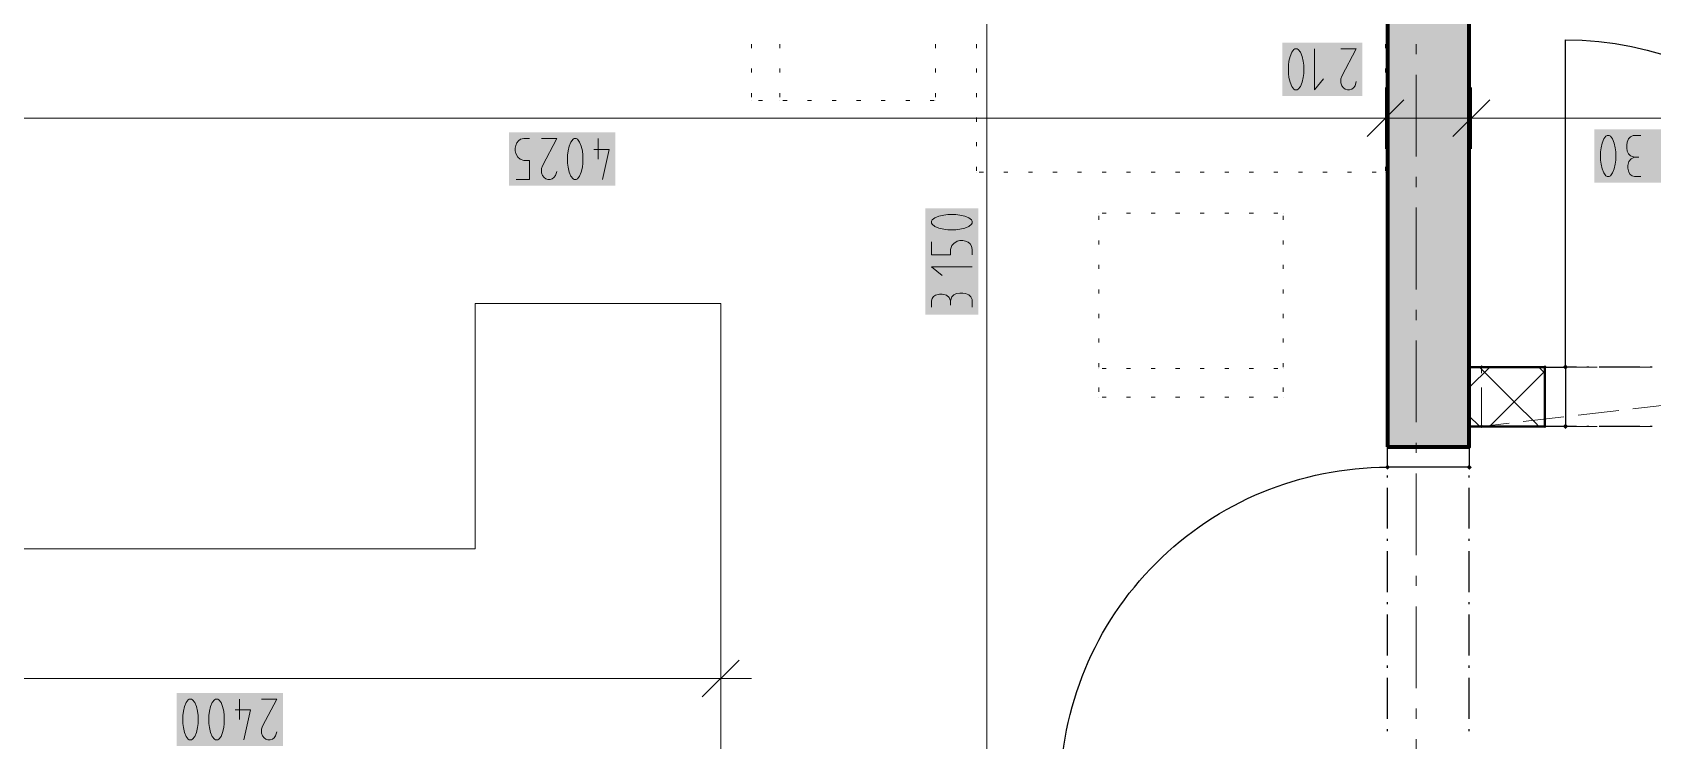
# Model space of a CAD drawing. Header units: millimetres. Extents: x 0 to 594, y 0 to 420.
# Drawn here: x 99.27 to 139.31, y 293.25 to 310.75 of the extents above; entities that cross this region are included whole.
import ezdxf

# ---------------------------------------------------------------- set-up
doc = ezdxf.new("R2010")
doc.units = ezdxf.units.MM
doc.header["$LTSCALE"] = 8
for name, color, linetype in [('PDF_Dvere', 7, 'Continuous'), ('PDF_Koty delkove', 7, 'Continuous'), ('PDF_Kuchyne', 7, 'Continuous'), ('PDF_Nabytek', 7, 'Continuous'), ('PDF_Osy hlavni', 7, 'Continuous'), ('PDF_Preklady', 7, 'Continuous'), ('PDF_Pricky zdene', 7, 'Continuous'), ('PDF_Steny obvodove nosne', 7, 'Continuous')]:
    doc.layers.add(name, color=color, linetype=linetype)

msp = doc.modelspace()

# ---------------------------------------------------------------- linework, layer by layer
at = {"layer": 'PDF_Dvere', "lineweight": 25}
for points in [[(137.434, 302.481), (137.159, 302.481), (137.159, 310.569, -0.414213), (145.246, 302.481), (144.258, 302.481)], [(132.761, 291.965), (132.761, 291.917), (124.673, 291.917, -0.414214), (132.761, 300.004)]]:
    msp.add_lwpolyline(points, format="xyb", dxfattribs=at)
for points in [[(137.159, 301.015), (136.653, 301.015), (136.653, 302.481), (137.159, 302.481)], [(134.783, 300.51), (134.783, 300.004), (132.761, 300.004), (132.761, 300.51)]]:
    msp.add_lwpolyline(points, close=True, dxfattribs=at)
for points in [[(137.737, 302.481), (137.686, 302.481)], [(139.001, 302.481), (137.99, 302.481)], [(139.304, 302.481), (139.253, 302.481)], [(137.434, 301.015), (137.159, 301.015)], [(137.737, 301.015), (137.686, 301.015)], [(139.001, 301.015), (137.99, 301.015)], [(139.304, 301.015), (139.253, 301.015)], [(132.761, 299.749), (132.761, 299.8)], [(132.761, 298.486), (132.761, 299.497)], [(134.783, 299.749), (134.783, 299.8)], [(134.783, 298.486), (134.783, 299.497)], [(132.761, 298.182), (132.761, 298.233)], [(132.761, 296.919), (132.761, 297.93)], [(134.783, 298.182), (134.783, 298.233)], [(134.783, 296.919), (134.783, 297.93)], [(132.761, 296.615), (132.761, 296.666)], [(132.761, 295.352), (132.761, 296.363)], [(134.783, 296.615), (134.783, 296.666)], [(134.783, 295.352), (134.783, 296.363)], [(132.761, 295.048), (132.761, 295.099)], [(134.783, 295.048), (134.783, 295.099)], [(132.761, 293.785), (132.761, 294.796)], [(134.783, 293.785), (134.783, 294.796)], [(132.761, 293.481), (132.761, 293.532)], [(134.783, 293.481), (134.783, 293.532)]]:
    msp.add_lwpolyline(points, dxfattribs=at)
at = {"layer": 'PDF_Dvere', "lineweight": 25, "transparency": 33554559}
for points in [[(137.222, 302.481), (137.159, 302.418), (137.159, 302.545), (137.095, 302.481)], [(137.222, 301.015), (137.159, 300.952), (137.159, 301.079), (137.095, 301.015)], [(132.761, 299.941), (132.698, 300.004), (132.824, 300.004), (132.761, 300.068)], [(134.783, 299.941), (134.72, 300.004), (134.846, 300.004), (134.783, 300.068)]]:
    msp.add_solid(points, dxfattribs=at)
at = {"layer": 'PDF_Koty delkove', "lineweight": 18}
for points in [[(122.862, 322.549), (122.862, 290.704), (122.862, 289.238), (122.862, 264.823), (122.862, 263.963), (122.862, 261.537), (122.862, 260.021), (122.862, 237.122), (122.862, 236.01), (122.862, 221.301)], [(130.96, 310.346), (130.96, 309.335), (131.176, 309.604)], [(131.608, 310.346), (131.987, 310.346), (131.635, 309.672), (131.608, 309.604), (131.608, 309.503), (131.635, 309.436), (131.676, 309.386), (131.716, 309.351), (131.77, 309.335), (131.824, 309.335), (131.878, 309.351), (131.919, 309.386), (131.959, 309.436), (131.987, 309.536)], [(132.71, 309.392), (132.71, 308.633), (132.71, 307.875)], [(134.833, 309.392), (134.833, 308.633), (134.833, 307.875)], [(133.165, 309.088), (132.255, 308.178)], [(135.288, 309.088), (134.378, 308.178)], [(72.811, 308.633), (73.569, 308.633), (88.278, 308.633), (92.019, 308.633), (132.71, 308.633), (134.833, 308.633), (139.598, 308.633), (141.203, 308.633), (149.179, 308.633), (152.69, 308.633), (162.433, 308.633), (163.191, 308.633)], [(111.23, 307.117), (111.554, 307.117), (111.554, 307.588), (111.419, 307.588), (111.325, 307.622), (111.271, 307.673), (111.217, 307.757), (111.203, 307.824), (111.203, 307.891), (111.217, 307.959), (111.244, 308.026), (111.284, 308.076), (111.338, 308.111), (111.419, 308.128), (111.554, 308.128)], [(111.851, 308.128), (112.23, 308.128), (111.878, 307.454), (111.851, 307.386), (111.851, 307.285), (111.878, 307.218), (111.919, 307.167), (111.959, 307.133), (112.013, 307.117), (112.067, 307.117), (112.121, 307.133), (112.162, 307.167), (112.202, 307.218), (112.23, 307.318)], [(112.661, 307.117), (112.715, 307.117), (112.742, 307.133), (112.796, 307.201), (112.836, 307.302), (112.864, 307.42), (112.878, 307.52), (112.878, 307.722), (112.864, 307.824), (112.836, 307.942), (112.796, 308.043), (112.742, 308.111), (112.715, 308.128), (112.661, 308.128), (112.634, 308.111), (112.58, 308.043), (112.54, 307.942), (112.513, 307.824), (112.499, 307.722)], [(113.255, 308.128), (113.255, 307.622)], [(138.025, 307.799), (138.025, 307.597), (138.039, 307.497), (138.065, 307.379), (138.106, 307.278), (138.159, 307.21), (138.187, 307.194), (138.24, 307.194), (138.268, 307.21), (138.321, 307.278), (138.362, 307.379), (138.389, 307.497), (138.403, 307.597), (138.403, 307.799), (138.389, 307.9), (138.362, 308.019), (138.321, 308.12), (138.268, 308.187), (138.24, 308.205), (138.187, 308.205), (138.159, 308.187), (138.106, 308.12), (138.065, 308.019)], [(138.065, 308.019), (138.039, 307.9), (138.025, 307.799)], [(139.024, 308.205), (138.835, 308.205), (138.768, 308.17), (138.713, 308.12), (138.687, 308.036), (138.673, 307.968), (138.673, 307.9), (138.687, 307.816), (138.713, 307.75), (138.768, 307.699), (138.862, 307.665)], [(112.499, 307.722), (112.499, 307.52), (112.513, 307.42), (112.54, 307.302), (112.58, 307.201), (112.634, 307.133), (112.661, 307.117)], [(113.147, 307.858), (113.526, 307.858), (113.363, 307.117)], [(139.024, 307.194), (138.862, 307.194), (138.807, 307.21), (138.754, 307.244), (138.726, 307.295), (138.7, 307.395), (138.7, 307.463), (138.726, 307.564), (138.781, 307.631), (138.862, 307.665), (138.969, 307.665)], [(122.095, 306.253), (121.893, 306.253), (121.793, 306.239), (121.675, 306.212), (121.574, 306.172), (121.506, 306.118), (121.49, 306.091), (121.49, 306.037), (121.506, 306.01), (121.574, 305.956), (121.675, 305.916), (121.793, 305.888), (121.893, 305.875)], [(121.893, 305.875), (122.095, 305.875), (122.196, 305.888), (122.315, 305.916), (122.416, 305.956), (122.483, 306.01), (122.501, 306.037), (122.501, 306.091), (122.483, 306.118), (122.416, 306.172), (122.315, 306.212), (122.196, 306.239), (122.095, 306.253)], [(121.49, 305.578), (121.49, 305.254), (121.961, 305.254), (121.961, 305.389), (121.995, 305.483), (122.046, 305.538), (122.13, 305.591), (122.196, 305.605), (122.264, 305.605), (122.332, 305.591), (122.399, 305.564), (122.449, 305.524), (122.483, 305.47), (122.501, 305.389), (122.501, 305.254)], [(122.501, 304.957), (121.49, 304.957), (121.759, 304.741)], [(122.501, 303.958), (122.501, 304.147), (122.466, 304.214), (122.416, 304.268), (122.332, 304.295), (122.264, 304.309), (122.196, 304.309), (122.112, 304.295), (122.046, 304.268), (121.995, 304.214), (121.961, 304.12)], [(121.49, 303.958), (121.49, 304.12), (121.506, 304.174), (121.54, 304.228), (121.591, 304.255), (121.691, 304.282), (121.759, 304.282), (121.86, 304.255), (121.927, 304.201), (121.961, 304.12), (121.961, 304.012)], [(116.282, 295.538), (116.282, 294.78), (116.282, 294.021)], [(116.737, 295.235), (115.827, 294.325)], [(116.282, 294.78), (105.382, 294.78), (92.019, 294.78)], [(116.282, 294.78), (117.04, 294.78)], [(102.989, 293.869), (102.989, 293.667), (103.003, 293.567), (103.03, 293.448), (103.07, 293.347), (103.124, 293.279), (103.151, 293.263), (103.205, 293.263), (103.232, 293.279), (103.286, 293.347), (103.326, 293.448), (103.354, 293.567), (103.367, 293.667), (103.367, 293.869), (103.354, 293.97), (103.326, 294.088), (103.286, 294.189), (103.232, 294.257), (103.205, 294.274), (103.151, 294.274), (103.124, 294.257), (103.07, 294.189), (103.03, 294.088), (103.003, 293.97), (102.989, 293.869)], [(104.285, 294.004), (104.664, 294.004), (104.501, 293.263)], [(104.393, 294.274), (104.393, 293.769)], [(104.933, 294.274), (105.312, 294.274), (104.96, 293.6), (104.933, 293.532), (104.933, 293.431), (104.96, 293.364), (105.001, 293.314), (105.041, 293.279), (105.095, 293.263), (105.149, 293.263), (105.203, 293.279), (105.244, 293.314), (105.284, 293.364), (105.312, 293.464)]]:
    msp.add_lwpolyline(points, dxfattribs=at)
for points in [[(130.312, 309.941), (130.312, 309.738), (130.326, 309.638), (130.353, 309.52), (130.393, 309.419), (130.447, 309.351), (130.474, 309.335), (130.528, 309.335), (130.555, 309.351), (130.609, 309.419), (130.649, 309.52), (130.677, 309.638), (130.69, 309.738), (130.69, 309.941), (130.677, 310.042), (130.649, 310.16), (130.609, 310.261), (130.555, 310.329), (130.528, 310.346), (130.474, 310.346), (130.447, 310.329), (130.393, 310.261), (130.353, 310.16), (130.326, 310.042)], [(103.637, 293.869), (103.637, 293.667), (103.651, 293.567), (103.678, 293.448), (103.718, 293.347), (103.772, 293.279), (103.799, 293.263), (103.853, 293.263), (103.88, 293.279), (103.934, 293.347), (103.974, 293.448), (104.002, 293.567), (104.016, 293.667), (104.016, 293.869), (104.002, 293.97), (103.974, 294.088), (103.934, 294.189), (103.88, 294.257), (103.853, 294.274), (103.799, 294.274), (103.772, 294.257), (103.718, 294.189), (103.678, 294.088), (103.651, 293.97)]]:
    msp.add_lwpolyline(points, close=True, dxfattribs=at)
at = {"layer": 'PDF_Koty delkove', "color": 7, "lineweight": 18, "true_color": 0xffffff, "transparency": 33554559}
for points in [[(132.138, 310.498), (130.161, 310.498), (132.138, 309.183), (130.161, 309.183)], [(139.851, 308.356), (137.873, 308.356), (139.851, 307.042), (137.873, 307.042)], [(113.677, 308.28), (111.052, 308.28), (113.677, 306.965), (111.052, 306.965)], [(122.652, 303.779), (122.652, 306.404), (121.338, 303.779), (121.338, 306.404)], [(105.463, 294.426), (102.838, 294.426), (105.463, 293.112), (102.838, 293.112)]]:
    msp.add_solid(points, dxfattribs=at)
at = {"layer": 'PDF_Kuchyne', "lineweight": 13}
msp.add_lwpolyline([(110.216, 297.983), (98.085, 297.983), (98.085, 310.114), (92.019, 310.114), (92.019, 297.983), (92.019, 291.917), (116.282, 291.917), (116.282, 304.048), (110.216, 304.048)], close=True, dxfattribs=at)
at = {"layer": 'PDF_Nabytek', "lineweight": 13}
for points in [[(117.04, 310.365), (117.04, 310.466)], [(117.748, 310.365), (117.748, 310.466)], [(121.59, 310.365), (121.59, 310.466)], [(122.601, 310.365), (122.601, 310.466)], [(132.71, 310.365), (132.71, 310.466)], [(117.04, 309.758), (117.04, 309.859)], [(117.748, 309.758), (117.748, 309.859)], [(121.59, 309.758), (121.59, 309.859)], [(122.601, 309.758), (122.601, 309.859)], [(132.71, 309.758), (132.71, 309.859)], [(117.04, 309.151), (117.04, 309.252)], [(117.748, 309.151), (117.748, 309.252)], [(121.59, 309.151), (121.59, 309.252)], [(122.601, 309.151), (122.601, 309.252)], [(132.71, 309.151), (132.71, 309.252)], [(117.04, 309.067), (117.04, 309.067)], [(117.04, 309.067), (117.04, 309.067)], [(117.315, 309.067), (117.214, 309.067)], [(117.748, 309.067), (117.748, 309.067)], [(117.922, 309.067), (117.821, 309.067)], [(118.528, 309.067), (118.427, 309.067)], [(119.135, 309.067), (119.034, 309.067)], [(119.742, 309.067), (119.641, 309.067)], [(120.348, 309.067), (120.247, 309.067)], [(120.955, 309.067), (120.854, 309.067)], [(121.561, 309.067), (121.46, 309.067)], [(121.59, 309.067), (121.59, 309.067)], [(121.59, 309.067), (121.59, 309.067)], [(122.601, 308.545), (122.601, 308.646)], [(132.71, 308.545), (132.71, 308.646)], [(122.601, 307.938), (122.601, 308.039)], [(132.71, 307.938), (132.71, 308.039)], [(122.601, 307.332), (122.601, 307.433)], [(122.601, 307.298), (122.601, 307.298)], [(122.601, 307.298), (122.601, 307.298)], [(122.774, 307.298), (122.673, 307.298)], [(123.381, 307.298), (123.28, 307.298)], [(123.988, 307.298), (123.887, 307.298)], [(124.594, 307.298), (124.493, 307.298)], [(125.201, 307.298), (125.1, 307.298)], [(125.807, 307.298), (125.706, 307.298)], [(126.414, 307.298), (126.313, 307.298)], [(127.021, 307.298), (126.919, 307.298)], [(127.627, 307.298), (127.526, 307.298)], [(128.234, 307.298), (128.133, 307.298)], [(128.84, 307.298), (128.739, 307.298)], [(129.447, 307.298), (129.346, 307.298)], [(130.053, 307.298), (129.952, 307.298)], [(130.66, 307.298), (130.559, 307.298)], [(131.267, 307.298), (131.166, 307.298)], [(131.873, 307.298), (131.772, 307.298)], [(132.48, 307.298), (132.379, 307.298)], [(132.71, 307.332), (132.71, 307.433)], [(132.71, 307.298), (132.71, 307.298)], [(132.71, 307.298), (132.71, 307.298)], [(125.629, 306.287), (125.629, 306.287)], [(125.629, 306.287), (125.629, 306.287)], [(125.629, 306.118), (125.629, 306.22)], [(125.807, 306.287), (125.706, 306.287)], [(126.414, 306.287), (126.313, 306.287)], [(127.021, 306.287), (126.919, 306.287)], [(127.627, 306.287), (127.526, 306.287)], [(128.234, 306.287), (128.133, 306.287)], [(128.84, 306.287), (128.739, 306.287)], [(129.447, 306.287), (129.346, 306.287)], [(130.053, 306.287), (129.952, 306.287)], [(130.179, 306.287), (130.179, 306.287)], [(130.179, 306.287), (130.179, 306.287)], [(130.179, 306.118), (130.179, 306.22)], [(125.629, 305.512), (125.629, 305.613)], [(130.179, 305.512), (130.179, 305.613)], [(125.629, 304.905), (125.629, 305.006)], [(130.179, 304.905), (130.179, 305.006)], [(125.629, 304.299), (125.629, 304.4)], [(130.179, 304.299), (130.179, 304.4)], [(125.629, 303.692), (125.629, 303.793)], [(130.179, 303.692), (130.179, 303.793)], [(125.629, 303.086), (125.629, 303.187)], [(130.179, 303.086), (130.179, 303.187)], [(125.629, 302.479), (125.629, 302.58)], [(125.629, 302.446), (125.629, 302.446)], [(125.807, 302.446), (125.706, 302.446)], [(126.414, 302.446), (126.313, 302.446)], [(127.021, 302.446), (126.919, 302.446)], [(127.627, 302.446), (127.526, 302.446)], [(128.234, 302.446), (128.133, 302.446)], [(128.84, 302.446), (128.739, 302.446)], [(129.447, 302.446), (129.346, 302.446)], [(130.053, 302.446), (129.952, 302.446)], [(130.179, 302.479), (130.179, 302.58)], [(130.179, 302.446), (130.179, 302.446)], [(125.629, 301.872), (125.629, 301.973)], [(130.179, 301.872), (130.179, 301.973)], [(125.629, 301.738), (125.629, 301.738)], [(125.629, 301.738), (125.629, 301.738)], [(125.807, 301.738), (125.706, 301.738)], [(126.414, 301.738), (126.313, 301.738)], [(127.021, 301.738), (126.919, 301.738)], [(127.627, 301.738), (127.526, 301.738)], [(128.234, 301.738), (128.133, 301.738)], [(128.84, 301.738), (128.739, 301.738)], [(129.447, 301.738), (129.346, 301.738)], [(130.053, 301.738), (129.952, 301.738)], [(130.179, 301.738), (130.179, 301.738)], [(130.179, 301.738), (130.179, 301.738)]]:
    msp.add_lwpolyline(points, dxfattribs=at)
at = {"layer": 'PDF_Osy hlavni', "lineweight": 18}
for points in [[(133.469, 310.213), (133.469, 310.466)], [(133.469, 307.685), (133.469, 309.707)], [(133.469, 306.927), (133.469, 307.18)], [(133.469, 304.4), (133.469, 306.422)], [(133.469, 303.642), (133.469, 303.894)], [(133.469, 301.114), (133.469, 303.136)], [(133.469, 300.356), (133.469, 300.609)], [(133.469, 297.828), (133.469, 299.85)], [(133.469, 297.07), (133.469, 297.323)], [(133.469, 294.543), (133.469, 296.565)], [(133.469, 293.785), (133.469, 294.037)], [(133.469, 291.257), (133.469, 293.279)]]:
    msp.add_lwpolyline(points, dxfattribs=at)
at = {"layer": 'PDF_Preklady', "lineweight": 18}
for points in [[(135.209, 302.481), (135.086, 302.481)], [(135.086, 302.327), (135.086, 302.481)], [(136.574, 302.481), (135.563, 302.481)], [(137.939, 302.481), (136.928, 302.481)], [(139.304, 302.481), (138.293, 302.481)], [(135.086, 301.973), (135.086, 301.015), (135.764, 301.094)], [(138.827, 301.449), (139.831, 301.566)], [(136.116, 301.135), (137.12, 301.251)], [(137.471, 301.292), (138.476, 301.409)], [(135.209, 301.015), (135.086, 301.015)], [(136.574, 301.015), (135.563, 301.015)], [(137.939, 301.015), (136.928, 301.015)], [(139.304, 301.015), (138.293, 301.015)]]:
    msp.add_lwpolyline(points, dxfattribs=at)
at = {"layer": 'PDF_Preklady', "lineweight": 18, "transparency": 33554559}
for points in [[(135.132, 302.481), (135.086, 302.436), (135.086, 302.527), (135.041, 302.481)], [(135.086, 302.436), (135.041, 302.481), (135.132, 302.481), (135.086, 302.527)], [(136.699, 302.481), (136.653, 302.436), (136.653, 302.527), (136.608, 302.481)], [(136.699, 302.481), (136.653, 302.436), (136.653, 302.527), (136.608, 302.481)], [(135.041, 301.01), (135.081, 301.061), (135.091, 300.97), (135.131, 301.021)], [(135.086, 300.97), (135.041, 301.015), (135.132, 301.015), (135.086, 301.061)], [(135.132, 301.015), (135.086, 300.97), (135.086, 301.061), (135.041, 301.015)], [(136.699, 301.015), (136.653, 300.97), (136.653, 301.061), (136.608, 301.015)], [(136.699, 301.015), (136.653, 300.97), (136.653, 301.061), (136.608, 301.015)]]:
    msp.add_solid(points, dxfattribs=at)
at = {"layer": 'PDF_Pricky zdene', "lineweight": 9}
for points in [[(135.288, 302.481), (134.783, 301.976)], [(136.502, 301.015), (136.415, 301.102), (135.895, 301.622), (135.036, 302.481)], [(136.653, 302.38), (135.895, 301.622), (135.317, 301.044), (135.288, 301.015)], [(136.653, 302.33), (136.502, 302.481)], [(135.036, 301.015), (135.023, 301.028), (134.783, 301.268)]]:
    msp.add_lwpolyline(points, dxfattribs=at)
at = {"layer": 'PDF_Pricky zdene', "lineweight": 40}
for points in [[(136.653, 302.481), (135.086, 302.481), (134.833, 302.481), (134.783, 302.481), (134.783, 301.015), (134.935, 301.015), (135.086, 301.015), (136.653, 301.015)], [(136.653, 302.481), (136.653, 301.015)]]:
    msp.add_lwpolyline(points, dxfattribs=at)
at = {"layer": 'PDF_Steny obvodove nosne', "lineweight": 70}
msp.add_lwpolyline([(132.761, 300.51), (134.783, 300.51), (134.783, 322.549), (134.783, 325.127), (132.761, 325.127), (132.761, 322.549), (132.761, 300.51)], dxfattribs=at)
at = {"layer": 'PDF_Steny obvodove nosne', "color": 9, "lineweight": 9, "true_color": 0xc0c0c0, "transparency": 33554559}
msp.add_solid([(132.761, 325.127), (132.761, 300.51), (134.783, 325.127), (134.783, 300.51)], dxfattribs=at)

doc.saveas('drawing.dxf')
